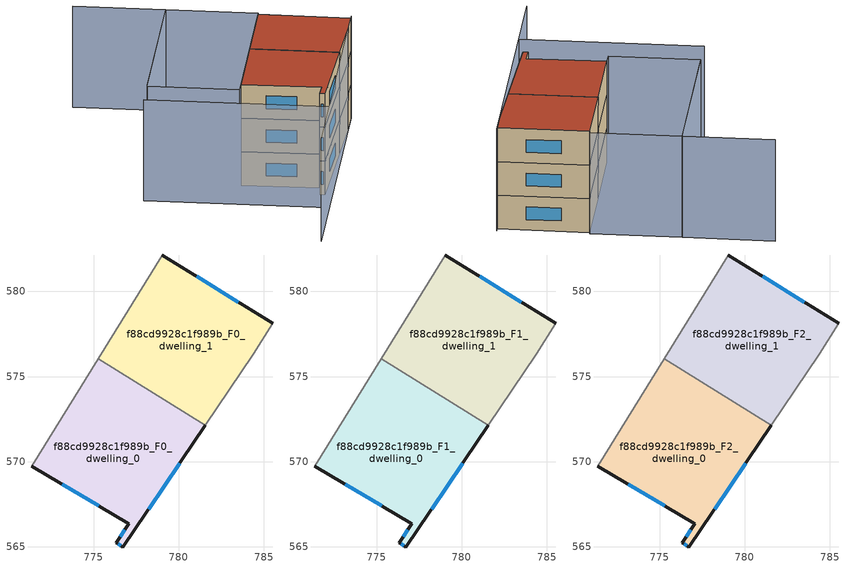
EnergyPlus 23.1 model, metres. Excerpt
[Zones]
f88cd9928c1f989b_F0_dwelling_0
 floor ground (EU_floor_Construction): 781.57,572.15 776.71,564.98 776.33,565.24 777.08,566.34 771.38,569.72 775.28,576.05 z0
 wall outside (EU_wall_Construction): 771.38,569.72 777.08,566.34 776.33,565.24 776.71,564.98 781.57,572.15 z0:3
 wall adiabatic (EU_wall_Construction): 775.28,576.05 771.38,569.72 z0:3
 wall to f88cd9928c1f989b_F0_dwelling_1 (EU_wall_Construction): 781.57,572.15 775.28,576.05 z0:3
 window (EU_Window_Construction): 773.16,568.67 775.3,567.39 / 778.23,567.22 780.06,569.92 / 776.45,565.16 776.59,565.06 / 776.84,566 776.56,565.58 z0.93:2.07
f88cd9928c1f989b_F0_dwelling_1
 floor ground (EU_floor_Construction): 785.51,578.12 784.39,576.29 781.57,572.15 775.28,576.05 779.04,582.14 z0
 wall outside (EU_wall_Construction): 785.51,578.12 779.04,582.14 z0:3
 wall adiabatic (EU_wall_Construction): 781.57,572.15 784.39,576.29 785.51,578.12 / 779.04,582.14 775.28,576.05 z0:3
 window (EU_Window_Construction): 783.49,579.37 781.06,580.89 z0.93:2.07
f88cd9928c1f989b_F1_dwelling_0
 floor to f88cd9928c1f989b_F0_dwelling_0 (EU_floor_Construction): 781.57,572.15 776.71,564.98 776.33,565.24 777.08,566.34 771.38,569.72 775.28,576.05 z3
 wall outside (EU_wall_Construction): 771.38,569.72 777.08,566.34 776.33,565.24 776.71,564.98 781.57,572.15 z3:6
 wall adiabatic (EU_wall_Construction): 775.28,576.05 771.38,569.72 z3:6
 wall to f88cd9928c1f989b_F1_dwelling_1 (EU_wall_Construction): 781.57,572.15 775.28,576.05 z3:6
 window (EU_Window_Construction): 773.16,568.67 775.3,567.39 / 778.23,567.22 780.06,569.92 / 776.45,565.16 776.59,565.06 / 776.84,566 776.56,565.58 z3.93:5.07
f88cd9928c1f989b_F1_dwelling_1
 floor to f88cd9928c1f989b_F0_dwelling_1 (EU_floor_Construction): 785.51,578.12 784.38,576.29 781.57,572.15 775.28,576.05 779.04,582.14 z3
 wall outside (EU_wall_Construction): 785.51,578.12 779.04,582.14 z3:6
 wall adiabatic (EU_wall_Construction): 781.57,572.15 784.39,576.29 785.51,578.12 / 779.04,582.14 775.28,576.05 z3:6
 window (EU_Window_Construction): 783.49,579.37 781.06,580.89 z3.93:5.07
f88cd9928c1f989b_F2_dwelling_0
 floor to f88cd9928c1f989b_F1_dwelling_0 (EU_floor_Construction): 781.57,572.15 776.71,564.98 776.33,565.24 777.08,566.34 771.38,569.72 775.28,576.05 z6
 wall outside (EU_wall_Construction): 771.38,569.72 777.08,566.34 776.33,565.24 776.71,564.98 781.57,572.15 z6:9
 wall adiabatic (EU_wall_Construction): 775.28,576.05 771.38,569.72 z6:9
 wall to f88cd9928c1f989b_F2_dwelling_1 (EU_wall_Construction): 781.57,572.15 775.28,576.05 z6:9
 window (EU_Window_Construction): 773.16,568.67 775.3,567.39 / 778.23,567.22 780.06,569.92 / 776.45,565.16 776.59,565.06 / 776.84,566 776.56,565.58 z6.93:8.07
 roof outside (EU_roof_Construction): 777.08,566.34 776.33,565.24 776.71,564.98 781.57,572.15 775.28,576.05 771.38,569.72 z9
f88cd9928c1f989b_F2_dwelling_1
 floor to f88cd9928c1f989b_F1_dwelling_1 (EU_floor_Construction): 785.51,578.12 784.38,576.29 781.57,572.15 775.28,576.05 779.04,582.14 z6
 wall outside (EU_wall_Construction): 785.51,578.12 779.04,582.14 z6:9
 wall adiabatic (EU_wall_Construction): 781.57,572.15 784.39,576.29 785.51,578.12 / 779.04,582.14 775.28,576.05 z6:9
 window (EU_Window_Construction): 783.49,579.37 781.06,580.89 z6.93:8.07
 roof outside (EU_roof_Construction): 781.57,572.15 784.39,576.29 785.51,578.12 779.04,582.14 775.28,576.05 z9
shading: 762.86,570.42 775.84,562.42 / 772.21,556.55 785.68,578.4 / 766.22,590.38 772.71,586.39 / 779.19,582.39 770.81,568.79 / 770.81,568.79 764.32,572.78 / 764.32,572.78 772.71,586.39 / 772.71,586.39 779.19,582.39 / 772.71,586.39 764.43,572.97 z0:9
[Building]
EU S2 Campaign: North Axis=0; Terrain=City; Solar Distribution=FullExterior
[Site:Location]
Montreal-Trudeau.Intl.AP: Latitude=45.4667; Longitude=-73.75; Time Zone=-5; Elevation=36
[SizingPeriod:WeatherFileDays]
AnnualSizingPeriod: Begin Month=1; Begin Day of Month=1; End Month=12; End Day of Month=31; Day of Week for Start Day=Monday; Use Weather File Daylight Saving Period=No; Use Weather File Rain and Snow Indicators=No
[MATERIAL]
EU_InternalMass_Material: Roughness=MediumRough; Thickness=0.1; Conductivity=1; Density=1800; Specific Heat=900; Thermal Absorptance=0.9; Solar Absorptance=0.7; Visible Absorptance=0.7
[MATERIAL:NOMASS] Roughness=MediumRough; Thermal Absorptance=0.9; Solar Absorptance=0.7; Visible Absorptance=0.7
Name | Thermal Resistance
EU_wall_NoMass; EU_floor_NoMass | 1.36485
EU_roof_NoMass | 2.55992
[WINDOWMATERIAL:SIMPLEGLAZINGSYSTEM]
EU_Window_SimpleGlazing: UFactor=3.92339; Solar Heat Gain Coefficient=0.8; Visible Transmittance=0.8
[CONSTRUCTION]
EU_wall_Construction: EU_wall_NoMass
EU_roof_Construction: EU_roof_NoMass
EU_floor_Construction: EU_floor_NoMass
EU_Window_Construction: EU_Window_SimpleGlazing
EU_InternalMass_Construction: EU_InternalMass_Material
[ZONE] Type=1; Multiplier=1; Ceiling Height=autocalculate; Floor Area=autocalculate; Part of Total Floor Area=Yes
Name | Volume
f88cd9928c1f989b_F0_dwelling_0; f88cd9928c1f989b_F1_dwelling_0; f88cd9928c1f989b_F2_dwelling_0 | 161.863
f88cd9928c1f989b_F0_dwelling_1 | 161.861
f88cd9928c1f989b_F1_dwelling_1; f88cd9928c1f989b_F2_dwelling_1 | 161.862
[INTERNALMASS] Construction=EU_InternalMass_Construction
Name | Zone or ZoneList | Surface Area
f88cd9928c1f989b_F0_dwelling_0_EU_InternalMass | f88cd9928c1f989b_F0_dwelling_0 | 53.9543
f88cd9928c1f989b_F0_dwelling_1_EU_InternalMass | f88cd9928c1f989b_F0_dwelling_1 | 53.9541
f88cd9928c1f989b_F1_dwelling_0_EU_InternalMass | f88cd9928c1f989b_F1_dwelling_0 | 53.9543
f88cd9928c1f989b_F1_dwelling_1_EU_InternalMass | f88cd9928c1f989b_F1_dwelling_1 | 53.9541
f88cd9928c1f989b_F2_dwelling_0_EU_InternalMass | f88cd9928c1f989b_F2_dwelling_0 | 53.9543
f88cd9928c1f989b_F2_dwelling_1_EU_InternalMass | f88cd9928c1f989b_F2_dwelling_1 | 53.9541
[OTHEREQUIPMENT] Fuel Type=Electricity; Design Level Calculation Method=Watts/Area; Power per Zone Floor Area=1; Fraction Latent=0; Fraction Radiant=0; Fraction Lost=0; Carbon Dioxide Generation Rate=0; EndUse Subcategory=EU_Step8_InternalGains
Name | Zone or ZoneList or Space or SpaceList | Schedule
EU_Step8_InternalGain_f88cd9928c1f989b_F0_dwelling_0_f000 | f88cd9928c1f989b_F0_dwelling_0 | EU_Step8_GainSchedule_f88cd9928c1f989b_F0_dwelling_0_f000
EU_Step8_InternalGain_f88cd9928c1f989b_F0_dwelling_1_f000 | f88cd9928c1f989b_F0_dwelling_1 | EU_Step8_GainSchedule_f88cd9928c1f989b_F0_dwelling_1_f000
EU_Step8_InternalGain_f88cd9928c1f989b_F1_dwelling_0_f000 | f88cd9928c1f989b_F1_dwelling_0 | EU_Step8_GainSchedule_f88cd9928c1f989b_F1_dwelling_0_f000
EU_Step8_InternalGain_f88cd9928c1f989b_F1_dwelling_1_f000 | f88cd9928c1f989b_F1_dwelling_1 | EU_Step8_GainSchedule_f88cd9928c1f989b_F1_dwelling_1_f000
EU_Step8_InternalGain_f88cd9928c1f989b_F2_dwelling_0_f000 | f88cd9928c1f989b_F2_dwelling_0 | EU_Step8_GainSchedule_f88cd9928c1f989b_F2_dwelling_0_f000
EU_Step8_InternalGain_f88cd9928c1f989b_F2_dwelling_1_f000 | f88cd9928c1f989b_F2_dwelling_1 | EU_Step8_GainSchedule_f88cd9928c1f989b_F2_dwelling_1_f000
[ZONEVENTILATION:DESIGNFLOWRATE] Schedule=EU_AlwaysOn; Design Flow Rate Calculation Method=AirChanges/Hour; Air Changes per Hour=0.860309; Ventilation Type=Natural; Fan Pressure Rise=0; Fan Total Efficiency=1; Constant Term Coefficient=1; Temperature Term Coefficient=0; Velocity Term Coefficient=0; Velocity Squared Term Coefficient=0; Minimum Indoor Temperature=-100; Maximum Indoor Temperature=100; Delta Temperature=-100; Minimum Outdoor Temperature=-100; Maximum Outdoor Temperature=100; Maximum Wind Speed=40
Name | Zone or ZoneList or Space or SpaceList
EU_ConstantAir_f88cd9928c1f989b_F0_dwelling_0 | f88cd9928c1f989b_F0_dwelling_0
EU_ConstantAir_f88cd9928c1f989b_F0_dwelling_1 | f88cd9928c1f989b_F0_dwelling_1
EU_ConstantAir_f88cd9928c1f989b_F1_dwelling_0 | f88cd9928c1f989b_F1_dwelling_0
EU_ConstantAir_f88cd9928c1f989b_F1_dwelling_1 | f88cd9928c1f989b_F1_dwelling_1
EU_ConstantAir_f88cd9928c1f989b_F2_dwelling_0 | f88cd9928c1f989b_F2_dwelling_0
EU_ConstantAir_f88cd9928c1f989b_F2_dwelling_1 | f88cd9928c1f989b_F2_dwelling_1
[HVACTEMPLATE:THERMOSTAT] Constant Heating Setpoint=20; Constant Cooling Setpoint=50
EU_HeatOnly_f88cd9928c1f989b_F0_dwelling_0; EU_HeatOnly_f88cd9928c1f989b_F0_dwelling_1; EU_HeatOnly_f88cd9928c1f989b_F1_dwelling_0; EU_HeatOnly_f88cd9928c1f989b_F1_dwelling_1; EU_HeatOnly_f88cd9928c1f989b_F2_dwelling_0; EU_HeatOnly_f88cd9928c1f989b_F2_dwelling_1
[HVACTEMPLATE:ZONE:IDEALLOADSAIRSYSTEM] System Availability Schedule=EU_AlwaysOn; Maximum Heating Supply Air Temperature=50; Minimum Cooling Supply Air Temperature=13; Maximum Heating Supply Air Humidity Ratio=0.0156; Minimum Cooling Supply Air Humidity Ratio=0.0077; Heating Limit=NoLimit; Cooling Limit=NoLimit; Heating Availability Schedule=EU_AlwaysOn; Cooling Availability Schedule=EU_CoolingOff; Dehumidification Control Type=ConstantSensibleHeatRatio; Cooling Sensible Heat Ratio=0.7; Dehumidification Setpoint=60; Humidification Control Type=None; Humidification Setpoint=30; Outdoor Air Method=None; Outdoor Air Flow Rate per Person=0.00944; Outdoor Air Flow Rate per Zone Floor Area=0; Outdoor Air Flow Rate per Zone=0; Demand Controlled Ventilation Type=None; Outdoor Air Economizer Type=NoEconomizer; Heat Recovery Type=None; Sensible Heat Recovery Effectiveness=0.7; Latent Heat Recovery Effectiveness=0.65
Name | Template Thermostat
f88cd9928c1f989b_F0_dwelling_0 | EU_HeatOnly_f88cd9928c1f989b_F0_dwelling_0
f88cd9928c1f989b_F0_dwelling_1 | EU_HeatOnly_f88cd9928c1f989b_F0_dwelling_1
f88cd9928c1f989b_F1_dwelling_0 | EU_HeatOnly_f88cd9928c1f989b_F1_dwelling_0
f88cd9928c1f989b_F1_dwelling_1 | EU_HeatOnly_f88cd9928c1f989b_F1_dwelling_1
f88cd9928c1f989b_F2_dwelling_0 | EU_HeatOnly_f88cd9928c1f989b_F2_dwelling_0
f88cd9928c1f989b_F2_dwelling_1 | EU_HeatOnly_f88cd9928c1f989b_F2_dwelling_1
[SIZING:ZONE] Zone Cooling Design Supply Air Temperature Input Method=SupplyAirTemperature; Zone Cooling Design Supply Air Temperature=13; Zone Heating Design Supply Air Temperature Input Method=SupplyAirTemperature; Zone Heating Design Supply Air Temperature=50; Zone Cooling Design Supply Air Humidity Ratio=0.008; Zone Heating Design Supply Air Humidity Ratio=0.008; Cooling Design Air Flow Method=DesignDay; Cooling Design Air Flow Rate=0; Cooling Minimum Air Flow per Zone Floor Area=0.000762; Cooling Minimum Air Flow=0; Cooling Minimum Air Flow Fraction=0.2; Heating Design Air Flow Method=DesignDay; Heating Design Air Flow Rate=0; Heating Maximum Air Flow per Zone Floor Area=0.002032; Heating Maximum Air Flow=0.141576; Heating Maximum Air Flow Fraction=0.3; Account for Dedicated Outdoor Air System=No; Dedicated Outdoor Air System Control Strategy=NeutralSupplyAir; Dedicated Outdoor Air Low Setpoint Temperature for Design=autosize; Dedicated Outdoor Air High Setpoint Temperature for Design=autosize; Zone Load Sizing Method=Sensible Load Only No Latent Load; Zone Latent Cooling Design Supply Air Humidity Ratio Input Method=HumidityRatioDifference; Zone Cooling Design Supply Air Humidity Ratio Difference=0.005; Zone Latent Heating Design Supply Air Humidity Ratio Input Method=HumidityRatioDifference; Zone Humidification Design Supply Air Humidity Ratio Difference=0.005
f88cd9928c1f989b_F0_dwelling_0; f88cd9928c1f989b_F0_dwelling_1; f88cd9928c1f989b_F1_dwelling_0; f88cd9928c1f989b_F1_dwelling_1; f88cd9928c1f989b_F2_dwelling_0; f88cd9928c1f989b_F2_dwelling_1
[SCHEDULE:CONSTANT]
Name | Hourly Value
EU_AlwaysOn | 1
EU_CoolingOff | 0
[SCHEDULE:FILE] Column Number=1; Rows to Skip at Top=0; Number of Hours of Data=8760; Column Separator=Comma; Interpolate to Timestep=No; Minutes per Item=60; Adjust Schedule for Daylight Savings=Yes
Name | File
EU_Step8_GainSchedule_f88cd9928c1f989b_F0_dwelling_0_f000 | ../../schedules/f88cd9928c1f989b/f88cd9928c1f989b_F0_dwelling_0_f000_gain.csv
EU_Step8_GainSchedule_f88cd9928c1f989b_F0_dwelling_1_f000 | ../../schedules/f88cd9928c1f989b/f88cd9928c1f989b_F0_dwelling_1_f000_gain.csv
EU_Step8_GainSchedule_f88cd9928c1f989b_F1_dwelling_0_f000 | ../../schedules/f88cd9928c1f989b/f88cd9928c1f989b_F1_dwelling_0_f000_gain.csv
EU_Step8_GainSchedule_f88cd9928c1f989b_F1_dwelling_1_f000 | ../../schedules/f88cd9928c1f989b/f88cd9928c1f989b_F1_dwelling_1_f000_gain.csv
EU_Step8_GainSchedule_f88cd9928c1f989b_F2_dwelling_0_f000 | ../../schedules/f88cd9928c1f989b/f88cd9928c1f989b_F2_dwelling_0_f000_gain.csv
EU_Step8_GainSchedule_f88cd9928c1f989b_F2_dwelling_1_f000 | ../../schedules/f88cd9928c1f989b/f88cd9928c1f989b_F2_dwelling_1_f000_gain.csv
